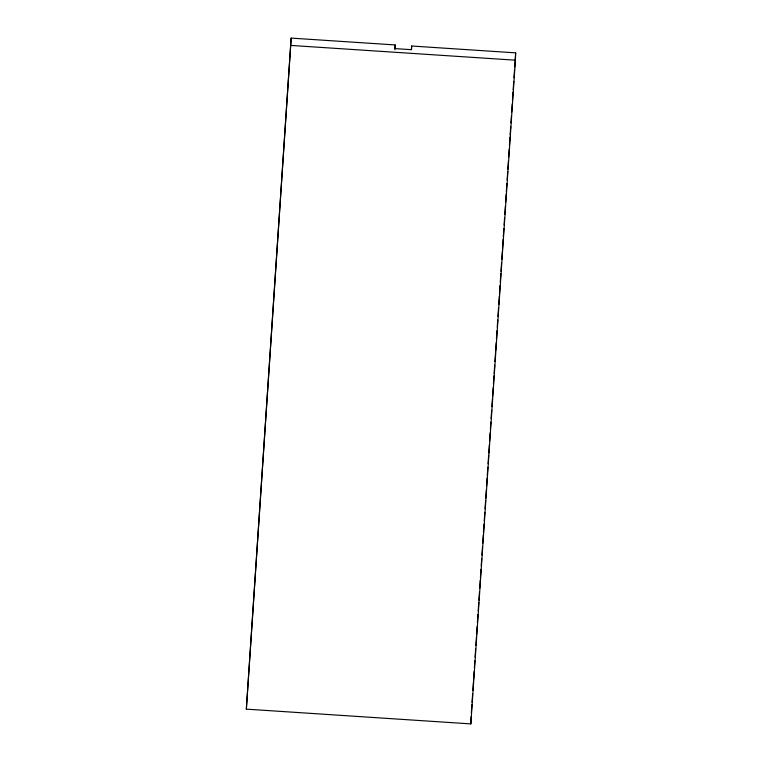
<?xml version="1.0" encoding="UTF-8"?>
<svg xmlns="http://www.w3.org/2000/svg" width="762" height="762" viewBox="0 0 762 762"><rect width="100%" height="100%" fill="white"/><g stroke="black" fill="none" stroke-linecap="round" stroke-linejoin="round"><path stroke-width="1.14" d="M246.345 709.146L291.16 38.1L395.183 44.939L395.059 48.606L411.499 49.682L411.632 46.015L515.655 52.854L515.398 60.188L470.84 723.9L246.345 709.146L291.16 38.1M470.84 723.9L471.097 716.566M394.868 49.682L395.183 44.939M411.394 49.578L411.632 46.015M471.335 713.003L471.888 704.688M472.049 702.316L472.611 694.001M472.85 690.439L473.402 682.133M473.564 679.752L474.126 671.446M474.364 667.883L474.84 660.759M475.078 657.196L475.64 648.881M475.879 645.328L476.431 637.013M476.593 634.641L477.155 626.326M477.393 622.764L477.945 614.458M478.193 610.895L478.746 602.58M478.907 600.208L479.469 591.893M479.708 588.331L480.26 580.025M480.422 577.644L480.984 569.338M481.222 565.775L481.698 558.651M481.936 555.088L482.498 546.773M482.737 543.211L483.289 534.905M483.451 532.533L484.013 524.218M484.251 520.656L484.803 512.34M485.042 508.778L485.604 500.472M485.765 498.1L486.318 489.785M486.556 486.223L487.118 477.917M487.28 475.536L487.832 467.23M488.071 463.667L488.632 455.352M488.794 452.98L489.347 444.665M489.585 441.103L490.147 432.797M490.385 429.235L490.861 422.11M491.099 418.548L491.661 410.232M491.9 406.67L492.462 398.364M492.614 395.983L493.176 387.677M493.414 384.115L493.976 375.799M494.128 373.428L494.69 365.122M494.929 361.559L495.491 353.244M495.643 350.872L496.205 342.557M496.443 338.995L497.005 330.689M497.243 327.127L497.719 320.002M497.957 316.44L498.519 308.124M498.758 304.562L499.31 296.256M499.472 293.875L500.034 285.569M500.272 282.007L500.824 273.691M500.986 271.32L501.548 263.004M501.787 259.442L502.339 251.136M502.501 248.764L503.139 239.258M503.301 236.887L503.853 228.571M504.092 225.019L504.577 217.894M504.815 214.332L505.368 206.016M505.606 202.454L506.168 194.148M506.33 191.767L506.882 183.461M507.121 179.899L507.683 171.583M507.844 169.212L508.397 160.896M508.635 157.334L509.197 149.028M509.435 145.466L509.997 137.15M510.149 134.779L510.711 126.463M510.95 122.901L511.426 115.786M511.664 112.224L512.226 103.908M512.464 100.346L513.026 92.031M513.178 89.659L513.74 81.353M513.979 77.791L514.541 69.475M514.693 67.104L515.655 52.854M290.903 45.434L515.398 60.188"/></g></svg>
